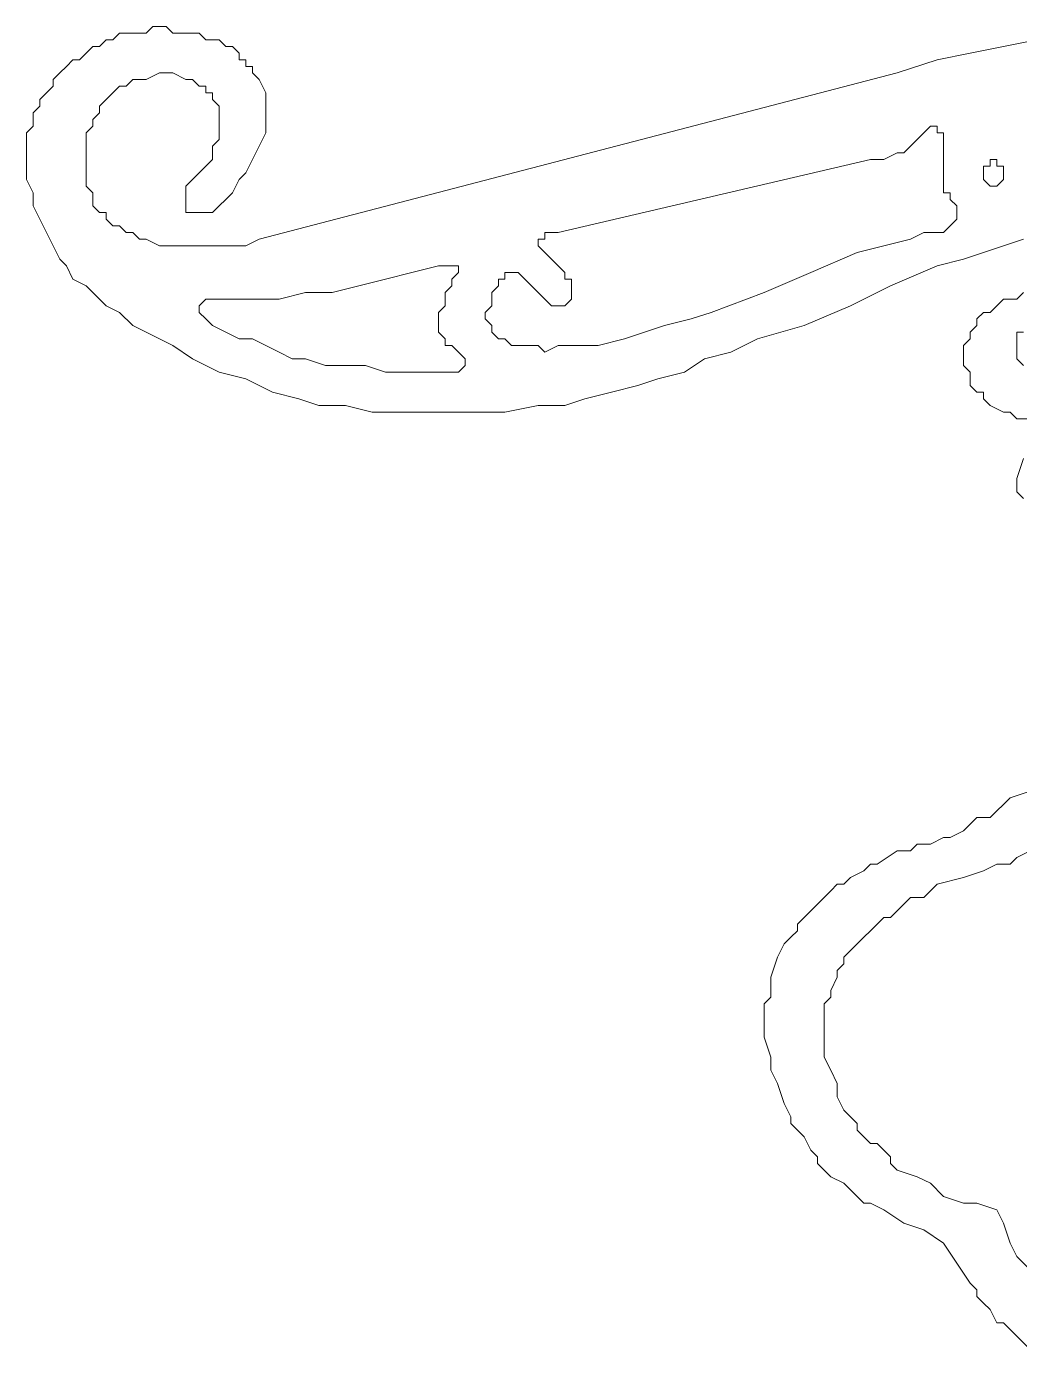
# Model space of a CAD drawing. Extents: x -66030 to 95157, y -13132 to 45879.
# Drawn here: x -2218 to -1635, y 9815 to 10592 of the extents above; entities that cross this region are included whole.
import ezdxf

# ---------------------------------------------------------------- set-up
doc = ezdxf.new("R2010")
doc.units = 0
doc.header["$LTSCALE"] = 100
doc.header["$MEASUREMENT"] = 0
doc.layers.get('0').update_dxf_attribs({"linetype": 'CONTINUOUS'})

msp = doc.modelspace()

# ---------------------------------------------------------------- linework, layer by layer
at = {"lineweight": 0}
for points in [[(-1632.37, 10467.16), (-1644.09, 10463.25), (-1655.81, 10459.35), (-1667.53, 10455.44), (-1683.15, 10451.54), (-1710.49, 10439.82), (-1733.93, 10428.1), (-1761.27, 10416.38), (-1788.61, 10408.57), (-1804.24, 10400.76), (-1819.86, 10396.85), (-1831.58, 10389.04), (-1847.2, 10385.13), (-1858.92, 10381.23), (-1874.54, 10377.32), (-1890.17, 10373.42), (-1901.89, 10369.51), (-1917.51, 10369.51), (-1937.04, 10365.6), (-1952.66, 10365.6), (-1968.29, 10365.6), (-1983.91, 10365.6), (-1999.53, 10365.6), (-2015.16, 10365.6), (-2030.78, 10369.51), (-2046.41, 10369.51), (-2058.12, 10373.42), (-2073.75, 10377.32), (-2089.37, 10385.13), (-2105, 10389.04), (-2120.62, 10396.85), (-2132.34, 10404.66), (-2147.96, 10412.48), (-2155.77, 10416.38), (-2163.59, 10424.19), (-2171.4, 10428.1), (-2175.3, 10432.01), (-2183.12, 10439.82), (-2190.93, 10443.72), (-2194.83, 10451.54), (-2198.74, 10455.44), (-2202.65, 10463.25), (-2206.55, 10471.06), (-2210.46, 10478.88), (-2214.36, 10486.69), (-2214.36, 10494.5), (-2218.27, 10502.31), (-2218.27, 10514.03), (-2218.27, 10521.84), (-2218.27, 10529.65), (-2214.36, 10533.56), (-2214.36, 10537.47), (-2214.36, 10541.37), (-2210.46, 10545.28), (-2210.46, 10549.18), (-2206.55, 10553.09), (-2202.65, 10557), (-2202.65, 10560.9), (-2198.74, 10564.81), (-2194.83, 10568.71), (-2190.93, 10572.62), (-2187.02, 10572.62), (-2183.12, 10576.53), (-2179.21, 10580.43), (-2175.3, 10580.43), (-2171.4, 10584.34), (-2167.49, 10584.34), (-2163.59, 10588.24), (-2159.68, 10588.24), (-2151.87, 10588.24), (-2147.96, 10588.24), (-2144.06, 10592.15), (-2140.15, 10592.15), (-2136.24, 10592.15), (-2132.34, 10588.24), (-2124.53, 10588.24), (-2120.62, 10588.24), (-2116.71, 10588.24), (-2112.81, 10584.34), (-2108.9, 10584.34), (-2105, 10584.34), (-2101.09, 10580.43), (-2097.18, 10580.43), (-2093.28, 10576.53), (-2093.28, 10572.62), (-2089.37, 10572.62), (-2089.37, 10568.71), (-2085.47, 10568.71), (-2085.47, 10564.81), (-2081.56, 10560.9), (-2077.65, 10553.09), (-2077.65, 10549.18), (-2077.65, 10541.37), (-2077.65, 10533.56), (-2077.65, 10529.65), (-2081.56, 10521.84), (-2085.47, 10514.03), (-2089.37, 10506.22), (-2093.28, 10502.31), (-2097.18, 10494.5), (-2101.09, 10490.59), (-2105, 10486.69), (-2105, 10486.69), (-2108.9, 10482.78), (-2112.81, 10482.78), (-2116.71, 10482.78), (-2116.71, 10482.78), (-2120.62, 10482.78), (-2120.62, 10482.78), (-2124.53, 10482.78), (-2124.53, 10482.78), (-2124.53, 10486.69), (-2124.53, 10486.69), (-2124.53, 10490.59), (-2124.53, 10490.59), (-2124.53, 10494.5), (-2124.53, 10498.41), (-2120.62, 10502.31), (-2120.62, 10502.31), (-2116.71, 10506.22), (-2112.81, 10510.12), (-2112.81, 10510.12), (-2108.9, 10514.03), (-2108.9, 10521.84), (-2105, 10525.75), (-2105, 10529.65), (-2105, 10533.56), (-2105, 10541.37), (-2105, 10545.28), (-2108.9, 10549.18), (-2108.9, 10553.09), (-2112.81, 10553.09), (-2112.81, 10557), (-2116.71, 10557), (-2116.71, 10557), (-2120.62, 10560.9), (-2124.53, 10560.9), (-2132.34, 10564.81), (-2136.24, 10564.81), (-2140.15, 10564.81), (-2147.96, 10560.9), (-2151.87, 10560.9), (-2155.77, 10560.9), (-2159.68, 10557), (-2163.59, 10557), (-2167.49, 10553.09), (-2171.4, 10549.18), (-2175.3, 10545.28), (-2175.3, 10541.37), (-2179.21, 10537.47), (-2179.21, 10533.56), (-2183.12, 10529.65), (-2183.12, 10521.84), (-2183.12, 10517.94), (-2183.12, 10514.03), (-2183.12, 10506.22), (-2183.12, 10502.31), (-2183.12, 10498.41), (-2179.21, 10494.5), (-2179.21, 10490.59), (-2179.21, 10486.69), (-2175.3, 10482.78), (-2171.4, 10482.78), (-2171.4, 10478.88), (-2167.49, 10474.97), (-2163.59, 10474.97), (-2159.68, 10471.06), (-2155.77, 10471.06), (-2151.87, 10467.16), (-2147.96, 10467.16), (-2140.15, 10463.25), (-2132.34, 10463.25), (-2124.53, 10463.25), (-2116.71, 10463.25), (-2108.9, 10463.25), (-2097.18, 10463.25), (-2089.37, 10463.25), (-2081.56, 10467.16), (-1706.59, 10564.81), (-1683.15, 10572.62), (-1663.62, 10576.53), (-1644.09, 10580.43), (-1624.56, 10584.34)], [(-1628.47, 10361.7), (-1636.28, 10361.7), (-1640.19, 10365.6), (-1644.09, 10365.6), (-1651.9, 10369.51), (-1655.81, 10373.42), (-1655.81, 10377.32), (-1659.72, 10377.32), (-1663.62, 10381.23), (-1663.62, 10385.13), (-1663.62, 10389.04), (-1667.53, 10392.95), (-1667.53, 10396.85), (-1667.53, 10400.76), (-1667.53, 10404.66), (-1663.62, 10408.57), (-1663.62, 10408.57), (-1663.62, 10412.48), (-1659.72, 10416.38), (-1659.72, 10420.29), (-1655.81, 10424.19), (-1651.9, 10424.19), (-1648, 10428.1), (-1648, 10428.1), (-1644.09, 10432.01), (-1640.19, 10432.01), (-1636.28, 10432.01), (-1632.37, 10435.91)], [(-1632.37, 10412.48), (-1636.28, 10412.48), (-1636.28, 10412.48), (-1636.28, 10408.57), (-1636.28, 10408.57), (-1636.28, 10404.66), (-1636.28, 10404.66), (-1636.28, 10404.66), (-1636.28, 10400.76), (-1636.28, 10400.76), (-1636.28, 10396.85), (-1636.28, 10396.85), (-1632.37, 10392.95)], [(-1632.37, 10314.83), (-1636.28, 10318.73), (-1636.28, 10326.54), (-1632.37, 10338.26)], [(-1628.47, 9814.86), (-1636.28, 9822.67), (-1640.19, 9826.58), (-1644.09, 9830.49), (-1648, 9830.49), (-1651.9, 9838.3), (-1655.81, 9842.2), (-1659.72, 9846.11), (-1659.72, 9850.02), (-1663.62, 9853.92), (-1671.43, 9865.64), (-1679.25, 9877.36), (-1690.96, 9885.17), (-1702.68, 9889.08), (-1714.4, 9896.89), (-1722.21, 9900.79), (-1726.12, 9900.79), (-1730.02, 9904.7), (-1733.93, 9908.61), (-1737.83, 9912.51), (-1745.65, 9916.42), (-1749.55, 9920.32), (-1753.46, 9924.23), (-1753.46, 9928.14), (-1757.36, 9932.04), (-1761.27, 9939.85), (-1765.18, 9943.76), (-1769.08, 9947.67), (-1769.08, 9951.57), (-1772.99, 9959.38), (-1776.89, 9971.1), (-1780.8, 9978.91), (-1780.8, 9986.72), (-1784.71, 9998.44), (-1784.71, 10002.35), (-1784.71, 10006.25), (-1784.71, 10010.16), (-1784.71, 10017.97), (-1780.8, 10021.88), (-1780.8, 10025.78), (-1780.8, 10033.6), (-1776.89, 10045.31), (-1772.99, 10053.13), (-1769.08, 10057.03), (-1765.18, 10060.94), (-1765.18, 10064.84), (-1761.27, 10068.75), (-1757.36, 10072.66), (-1753.46, 10076.56), (-1749.55, 10080.47), (-1745.65, 10084.37), (-1741.74, 10088.28), (-1737.83, 10088.28), (-1733.93, 10092.19), (-1726.12, 10096.09), (-1722.21, 10100), (-1718.31, 10100), (-1706.59, 10107.81), (-1698.78, 10107.81), (-1694.87, 10111.72), (-1687.06, 10111.72), (-1679.25, 10115.62), (-1675.34, 10115.62), (-1667.53, 10119.53), (-1663.62, 10123.43), (-1659.72, 10127.34), (-1651.9, 10127.34), (-1648, 10131.25), (-1644.09, 10135.15), (-1640.19, 10139.06), (-1628.47, 10142.96)], [(-1628.47, 9814.86), (-1636.28, 9822.67), (-1640.19, 9826.58), (-1644.09, 9830.49), (-1648, 9830.49), (-1651.9, 9838.3), (-1655.81, 9842.2), (-1659.72, 9846.11), (-1659.72, 9850.02), (-1663.62, 9853.92), (-1671.43, 9865.64), (-1679.25, 9877.36), (-1690.96, 9885.17), (-1702.68, 9889.08), (-1714.4, 9896.89), (-1722.21, 9900.79), (-1726.12, 9900.79), (-1730.02, 9904.7), (-1733.93, 9908.61), (-1737.83, 9912.51), (-1745.65, 9916.42), (-1749.55, 9920.32), (-1753.46, 9924.23), (-1753.46, 9928.14), (-1757.36, 9932.04), (-1761.27, 9939.85), (-1765.18, 9943.76), (-1769.08, 9947.67), (-1769.08, 9951.57), (-1772.99, 9959.38), (-1776.89, 9971.1), (-1780.8, 9978.91), (-1780.8, 9986.72), (-1784.71, 9998.44), (-1784.71, 10002.35), (-1784.71, 10006.25), (-1784.71, 10010.16), (-1784.71, 10017.97), (-1780.8, 10021.88), (-1780.8, 10025.78), (-1780.8, 10033.6), (-1776.89, 10045.31), (-1772.99, 10053.13), (-1769.08, 10057.03), (-1765.18, 10060.94), (-1765.18, 10064.84), (-1761.27, 10068.75), (-1757.36, 10072.66), (-1753.46, 10076.56), (-1749.55, 10080.47), (-1745.65, 10084.37), (-1741.74, 10088.28), (-1737.83, 10088.28), (-1733.93, 10092.19), (-1726.12, 10096.09), (-1722.21, 10100), (-1718.31, 10100), (-1706.59, 10107.81), (-1698.78, 10107.81), (-1694.87, 10111.72), (-1687.06, 10111.72), (-1679.25, 10115.62), (-1675.34, 10115.62), (-1667.53, 10119.53), (-1663.62, 10123.43), (-1659.72, 10127.34), (-1651.9, 10127.34), (-1648, 10131.25), (-1644.09, 10135.15), (-1640.19, 10139.06), (-1628.47, 10142.96)], [(-1628.47, 10107.81), (-1636.28, 10103.9), (-1640.19, 10100), (-1648, 10100), (-1655.81, 10096.09), (-1667.53, 10092.19), (-1683.15, 10088.28), (-1690.96, 10080.47), (-1698.78, 10080.47), (-1702.68, 10076.56), (-1706.59, 10072.66), (-1710.49, 10068.75), (-1714.4, 10068.75), (-1718.31, 10064.84), (-1722.21, 10060.94), (-1726.12, 10057.03), (-1730.02, 10053.13), (-1733.93, 10049.22), (-1737.83, 10045.31), (-1737.83, 10041.41), (-1741.74, 10037.5), (-1741.74, 10033.6), (-1745.65, 10025.78), (-1745.65, 10021.88), (-1749.55, 10017.97), (-1749.55, 10014.07), (-1749.55, 10010.16), (-1749.55, 10002.35), (-1749.55, 9994.54), (-1749.55, 9986.72), (-1745.65, 9978.91), (-1741.74, 9971.1), (-1741.74, 9963.29), (-1737.83, 9955.48), (-1730.02, 9947.67), (-1730.02, 9943.76), (-1726.12, 9939.85), (-1722.21, 9935.95), (-1718.31, 9935.95), (-1714.4, 9932.04), (-1710.49, 9928.14), (-1710.49, 9924.23), (-1706.59, 9920.32), (-1694.87, 9916.42), (-1687.06, 9912.51), (-1679.25, 9904.7), (-1667.53, 9900.79), (-1659.72, 9900.79), (-1648, 9896.89), (-1644.09, 9889.08), (-1640.19, 9877.36), (-1636.28, 9869.55), (-1628.47, 9861.73)], [(-1628.47, 10107.81), (-1636.28, 10103.9), (-1640.19, 10100), (-1648, 10100), (-1655.81, 10096.09), (-1667.53, 10092.19), (-1683.15, 10088.28), (-1690.96, 10080.47), (-1698.78, 10080.47), (-1702.68, 10076.56), (-1706.59, 10072.66), (-1710.49, 10068.75), (-1714.4, 10068.75), (-1718.31, 10064.84), (-1722.21, 10060.94), (-1726.12, 10057.03), (-1730.02, 10053.13), (-1733.93, 10049.22), (-1737.83, 10045.31), (-1737.83, 10041.41), (-1741.74, 10037.5), (-1741.74, 10033.6), (-1745.65, 10025.78), (-1745.65, 10021.88), (-1749.55, 10017.97), (-1749.55, 10014.07), (-1749.55, 10010.16), (-1749.55, 10002.35), (-1749.55, 9994.54), (-1749.55, 9986.72), (-1745.65, 9978.91), (-1741.74, 9971.1), (-1741.74, 9963.29), (-1737.83, 9955.48), (-1730.02, 9947.67), (-1730.02, 9943.76), (-1726.12, 9939.85), (-1722.21, 9935.95), (-1718.31, 9935.95), (-1714.4, 9932.04), (-1710.49, 9928.14), (-1710.49, 9924.23), (-1706.59, 9920.32), (-1694.87, 9916.42), (-1687.06, 9912.51), (-1679.25, 9904.7), (-1667.53, 9900.79), (-1659.72, 9900.79), (-1648, 9896.89), (-1644.09, 9889.08), (-1640.19, 9877.36), (-1636.28, 9869.55), (-1628.47, 9861.73)]]:
    msp.add_lwpolyline(points, dxfattribs=at)
for points in [[(-1679.25, 10525.75), (-1679.25, 10529.65), (-1683.15, 10529.65), (-1683.15, 10533.56), (-1683.15, 10533.56), (-1687.06, 10533.56), (-1687.06, 10533.56), (-1690.96, 10529.65), (-1690.96, 10529.65), (-1694.87, 10525.75), (-1694.87, 10525.75), (-1694.87, 10525.75), (-1698.78, 10521.84), (-1698.78, 10521.84), (-1702.68, 10517.94), (-1706.59, 10517.94), (-1714.4, 10514.03), (-1722.21, 10514.03), (-1905.79, 10471.06), (-1909.7, 10471.06), (-1913.6, 10471.06), (-1913.6, 10467.16), (-1913.6, 10467.16), (-1917.51, 10467.16), (-1917.51, 10463.25), (-1917.51, 10463.25), (-1913.6, 10459.35), (-1913.6, 10459.35), (-1909.7, 10455.44), (-1905.79, 10451.54), (-1901.89, 10447.63), (-1901.89, 10447.63), (-1901.89, 10443.72), (-1897.98, 10443.72), (-1897.98, 10439.82), (-1897.98, 10435.91), (-1897.98, 10435.91), (-1897.98, 10432.01), (-1897.98, 10432.01), (-1901.89, 10428.1), (-1901.89, 10428.1), (-1901.89, 10428.1), (-1905.79, 10428.1), (-1905.79, 10428.1), (-1909.7, 10428.1), (-1909.7, 10428.1), (-1913.6, 10432.01), (-1913.6, 10432.01), (-1917.51, 10435.91), (-1917.51, 10435.91), (-1921.42, 10439.82), (-1925.32, 10443.72), (-1925.32, 10443.72), (-1929.23, 10447.63), (-1929.23, 10447.63), (-1929.23, 10447.63), (-1933.13, 10447.63), (-1933.13, 10447.63), (-1937.04, 10447.63), (-1937.04, 10447.63), (-1937.04, 10443.72), (-1940.95, 10443.72), (-1940.95, 10439.82), (-1944.85, 10435.91), (-1944.85, 10432.01), (-1944.85, 10428.1), (-1948.76, 10424.19), (-1948.76, 10420.29), (-1944.85, 10416.38), (-1944.85, 10412.48), (-1944.85, 10412.48), (-1940.95, 10408.57), (-1937.04, 10408.57), (-1937.04, 10408.57), (-1933.13, 10404.66), (-1925.32, 10404.66), (-1917.51, 10404.66), (-1913.6, 10400.76), (-1905.79, 10404.66), (-1901.89, 10404.66), (-1894.07, 10404.66), (-1882.36, 10404.66), (-1866.73, 10408.57), (-1855.01, 10412.48), (-1843.3, 10416.38), (-1827.67, 10420.29), (-1815.95, 10424.19), (-1784.71, 10435.91), (-1757.36, 10447.63), (-1730.02, 10459.35), (-1714.4, 10463.25), (-1698.78, 10467.16), (-1690.96, 10471.06), (-1687.06, 10471.06), (-1679.25, 10471.06), (-1675.34, 10474.97), (-1675.34, 10474.97), (-1671.43, 10478.88), (-1671.43, 10478.88), (-1671.43, 10478.88), (-1671.43, 10482.78), (-1671.43, 10482.78), (-1671.43, 10486.69), (-1671.43, 10486.69), (-1675.34, 10490.59), (-1675.34, 10490.59), (-1675.34, 10494.5), (-1679.25, 10494.5), (-1679.25, 10498.41), (-1679.25, 10502.31), (-1679.25, 10506.22), (-1679.25, 10510.12), (-1679.25, 10514.03), (-1679.25, 10525.75)], [(-1648, 10514.03), (-1651.9, 10514.03), (-1651.9, 10510.12), (-1651.9, 10510.12), (-1655.81, 10510.12), (-1655.81, 10510.12), (-1655.81, 10506.22), (-1655.81, 10506.22), (-1655.81, 10506.22), (-1655.81, 10502.31), (-1655.81, 10502.31), (-1655.81, 10502.31), (-1655.81, 10502.31), (-1651.9, 10498.41), (-1651.9, 10498.41), (-1651.9, 10498.41), (-1648, 10498.41), (-1648, 10498.41), (-1648, 10498.41), (-1648, 10498.41), (-1644.09, 10502.31), (-1644.09, 10502.31), (-1644.09, 10502.31), (-1644.09, 10502.31), (-1644.09, 10506.22), (-1644.09, 10506.22), (-1644.09, 10506.22), (-1644.09, 10510.12), (-1644.09, 10510.12), (-1648, 10510.12), (-1648, 10510.12), (-1648, 10514.03), (-1648, 10514.03)], [(-1968.29, 10443.72), (-1964.38, 10447.63), (-1964.38, 10447.63), (-1964.38, 10451.54), (-1964.38, 10451.54), (-1968.29, 10451.54), (-1968.29, 10451.54), (-1972.19, 10451.54), (-1972.19, 10451.54), (-1976.1, 10451.54), (-1991.72, 10447.63), (-2007.35, 10443.72), (-2022.97, 10439.82), (-2038.59, 10435.91), (-2054.22, 10435.91), (-2069.84, 10432.01), (-2085.47, 10432.01), (-2101.09, 10432.01), (-2108.9, 10432.01), (-2112.81, 10432.01), (-2116.71, 10428.1), (-2116.71, 10428.1), (-2116.71, 10428.1), (-2116.71, 10428.1), (-2116.71, 10424.19), (-2116.71, 10424.19), (-2116.71, 10424.19), (-2116.71, 10424.19), (-2112.81, 10420.29), (-2108.9, 10416.38), (-2101.09, 10412.48), (-2093.28, 10408.57), (-2085.47, 10408.57), (-2077.65, 10404.66), (-2069.84, 10400.76), (-2062.03, 10396.85), (-2054.22, 10396.85), (-2042.5, 10392.95), (-2034.69, 10392.95), (-2026.88, 10392.95), (-2019.06, 10392.95), (-2007.35, 10389.04), (-1999.53, 10389.04), (-1991.72, 10389.04), (-1972.19, 10389.04), (-1968.29, 10389.04), (-1964.38, 10389.04), (-1964.38, 10389.04), (-1960.48, 10392.95), (-1960.48, 10392.95), (-1960.48, 10392.95), (-1960.48, 10392.95), (-1960.48, 10392.95), (-1960.48, 10396.85), (-1964.38, 10400.76), (-1964.38, 10400.76), (-1968.29, 10404.66), (-1968.29, 10404.66), (-1972.19, 10404.66), (-1972.19, 10408.57), (-1972.19, 10408.57), (-1976.1, 10412.48), (-1976.1, 10416.38), (-1976.1, 10416.38), (-1976.1, 10420.29), (-1976.1, 10424.19), (-1976.1, 10424.19), (-1972.19, 10428.1), (-1972.19, 10432.01), (-1972.19, 10435.91), (-1968.29, 10439.82), (-1968.29, 10443.72)]]:
    msp.add_lwpolyline(points, close=True, dxfattribs=at)

doc.saveas('drawing.dxf')
